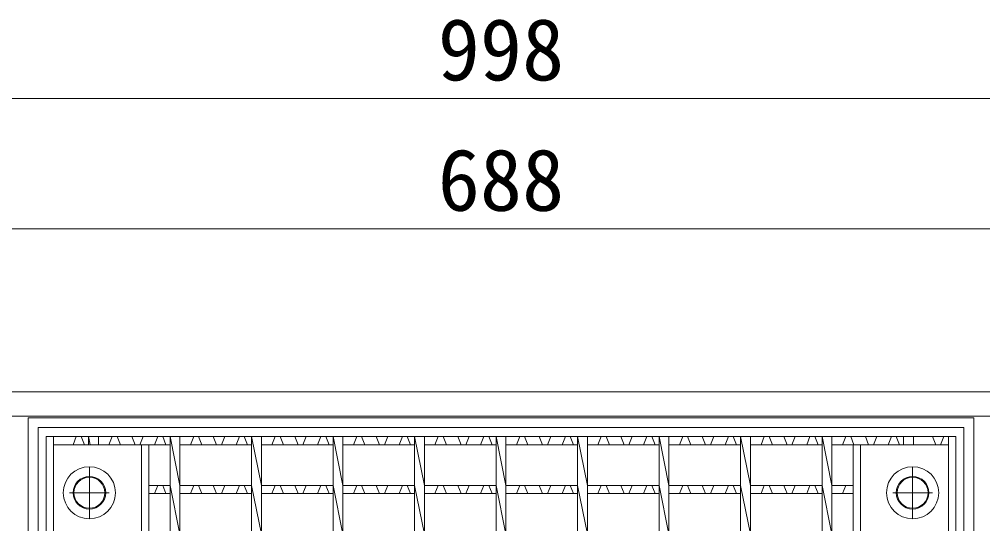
# Model space of a CAD drawing. Units: millimetres at full size. Extents: x 50430 to 75195, y 75514 to 92741.
# Drawn here: x 67637 to 68228, y 81203 to 81513 of the extents above; entities that cross this region are included whole.
import ezdxf
from ezdxf.enums import TextEntityAlignment as Align

# ---------------------------------------------------------------- set-up
doc = ezdxf.new("R2010")
doc.units = ezdxf.units.MM
doc.header["$LTSCALE"] = 25
doc.linetypes.add('USER1', pattern=[1.35, 0.75, -0.6])
doc.linetypes.add('USER2', pattern=[28.575, 19.05, -3.175, 3.175, -3.175])
for name, color, linetype, lineweight in [('寸法線', 7, 'Continuous', 9), ('本体', 2, 'Continuous', 9), ('ｲﾝｻｰﾄ', 3, 'USER1', 5), ('ｸﾞﾚｰﾁﾝｸﾞ', 7, 'USER1', 5)]:
    doc.layers.add(name, color=color, linetype=linetype, lineweight=lineweight)
doc.styles.add('ＭＳ ゴシック', font='')
doc.styles.get('ＭＳ ゴシック').set_extended_font_data('MS Gothic')

msp = doc.modelspace()

# ---------------------------------------------------------------- linework, layer by layer
at = {"layer": '寸法線'}
for p, q in [((67433.26, 81464.35), (68431.26, 81464.35)), ((67588.26, 81384.35), (68276.26, 81384.35))]:
    msp.add_line(p, q, dxfattribs=at)
at = {"layer": '寸法線', "linetype": 'USER2'}
for p, q in [((67679.76, 81238.25), (67679.76, 81206.45)), ((68184.76, 81238.25), (68184.76, 81206.45)), ((67691.88, 81222.35), (67667.63, 81222.35)), ((68172.63, 81222.35), (68196.88, 81222.35))]:
    msp.add_line(p, q, dxfattribs=at)
at = {"layer": '本体'}
msp.add_line((68431.26, 81284.35), (67433.26, 81284.35), dxfattribs=at)
at = {"layer": '本体', "lineweight": 20}
msp.add_line((68431.26, 81269.35), (67433.26, 81269.35), dxfattribs=at)
at = {"layer": 'ｲﾝｻｰﾄ', "linetype": 'Continuous'}
for centre, radius in [((67679.76, 81222.35), 16), ((68184.76, 81222.35), 16), ((67679.76, 81222.35), 10), ((67679.76, 81222.35), 9.5), ((68184.76, 81222.35), 10), ((68184.76, 81222.35), 9.5)]:
    msp.add_circle(centre, radius, dxfattribs=at)
at = {"layer": 'ｸﾞﾚｰﾁﾝｸﾞ', "linetype": 'Continuous'}
for p, q in [((67642.26, 81268.35), (67642.26, 81099.35)), ((67642.26, 81268.35), (68222.26, 81268.35)), ((68222.26, 81268.35), (68212.26, 81268.35)), ((68222.26, 81268.35), (68222.26, 81258.35)), ((68222.26, 81268.35), (68222.26, 81099.35)), ((67648.26, 81262.35), (67648.26, 81099.35)), ((67648.26, 81262.35), (68216.26, 81262.35)), ((67653.26, 81099.35), (67653.26, 81256.85)), ((67653.26, 81256.85), (68211.26, 81256.85)), ((67657.76, 81099.35), (67657.76, 81256.85)), ((67669.76, 81251.85), (67671.76, 81256.85)), ((67674.76, 81256.85), (67676.76, 81251.85)), ((67679.26, 81256.85), (67679.26, 81251.85)), ((67679.26, 81256.85), (67680.26, 81251.85)), ((67685.26, 81256.85), (67685.26, 81251.85)), ((67691.76, 81251.85), (67693.76, 81256.85)), ((67696.76, 81256.85), (67698.76, 81251.85)), ((67707.76, 81251.85), (67705.76, 81256.85)), ((67712.76, 81256.85), (67710.76, 81251.85)), ((67719.76, 81251.85), (67721.76, 81256.85)), ((67724.76, 81256.85), (67726.76, 81251.85)), ((67729.26, 81256.85), (67729.26, 81099.35)), ((67729.26, 81256.85), (67735.26, 81226.85)), ((67735.26, 81256.85), (67735.26, 81099.35)), ((67741.76, 81251.85), (67743.76, 81256.85)), ((67746.76, 81256.85), (67748.76, 81251.85)), ((67757.76, 81251.85), (67755.76, 81256.85)), ((67762.76, 81256.85), (67760.76, 81251.85)), ((67769.76, 81251.85), (67771.76, 81256.85)), ((67774.76, 81256.85), (67776.76, 81251.85)), ((67779.26, 81256.85), (67779.26, 81099.35)), ((67779.26, 81256.85), (67785.26, 81226.85)), ((67785.26, 81256.85), (67785.26, 81099.35)), ((67791.76, 81251.85), (67793.76, 81256.85)), ((67796.76, 81256.85), (67798.76, 81251.85)), ((67807.76, 81251.85), (67805.76, 81256.85)), ((67812.76, 81256.85), (67810.76, 81251.85)), ((67819.76, 81251.85), (67821.76, 81256.85)), ((67824.76, 81256.85), (67826.76, 81251.85)), ((67829.26, 81256.85), (67829.26, 81099.35)), ((67829.26, 81256.85), (67835.26, 81226.85)), ((67835.26, 81256.85), (67835.26, 81099.35)), ((67841.76, 81251.85), (67843.76, 81256.85)), ((67846.76, 81256.85), (67848.76, 81251.85)), ((67857.76, 81251.85), (67855.76, 81256.85)), ((67862.76, 81256.85), (67860.76, 81251.85)), ((67869.76, 81251.85), (67871.76, 81256.85)), ((67874.76, 81256.85), (67876.76, 81251.85)), ((67879.26, 81256.85), (67879.26, 81099.35)), ((67879.26, 81256.85), (67885.26, 81226.85)), ((67885.26, 81256.85), (67885.26, 81099.35)), ((67891.76, 81251.85), (67893.76, 81256.85)), ((67896.76, 81256.85), (67898.76, 81251.85)), ((67907.76, 81251.85), (67905.76, 81256.85)), ((67912.76, 81256.85), (67910.76, 81251.85)), ((67919.76, 81251.85), (67921.76, 81256.85)), ((67924.76, 81256.85), (67926.76, 81251.85)), ((67929.26, 81256.85), (67929.26, 81099.35)), ((67929.26, 81256.85), (67935.26, 81226.85)), ((67935.26, 81256.85), (67935.26, 81099.35)), ((67941.76, 81251.85), (67943.76, 81256.85)), ((67946.76, 81256.85), (67948.76, 81251.85)), ((67957.76, 81251.85), (67955.76, 81256.85)), ((67962.76, 81256.85), (67960.76, 81251.85)), ((67969.76, 81251.85), (67971.76, 81256.85)), ((67974.76, 81256.85), (67976.76, 81251.85)), ((67979.26, 81256.85), (67979.26, 81099.35)), ((67979.26, 81256.85), (67985.26, 81226.85)), ((67985.26, 81256.85), (67985.26, 81099.35)), ((67991.76, 81251.85), (67993.76, 81256.85)), ((67996.76, 81256.85), (67998.76, 81251.85)), ((68007.76, 81251.85), (68005.76, 81256.85)), ((68012.76, 81256.85), (68010.76, 81251.85)), ((68019.76, 81251.85), (68021.76, 81256.85)), ((68024.76, 81256.85), (68026.76, 81251.85)), ((68029.26, 81256.85), (68029.26, 81099.35)), ((68029.26, 81256.85), (68035.26, 81226.85)), ((68035.26, 81256.85), (68035.26, 81099.35)), ((68041.76, 81251.85), (68043.76, 81256.85)), ((68046.76, 81256.85), (68048.76, 81251.85)), ((68057.76, 81251.85), (68055.76, 81256.85)), ((68062.76, 81256.85), (68060.76, 81251.85)), ((68069.76, 81251.85), (68071.76, 81256.85)), ((68074.76, 81256.85), (68076.76, 81251.85)), ((68079.26, 81256.85), (68079.26, 81099.35)), ((68079.26, 81256.85), (68085.26, 81226.85)), ((68085.26, 81256.85), (68085.26, 81099.35)), ((68091.76, 81251.85), (68093.76, 81256.85)), ((68096.76, 81256.85), (68098.76, 81251.85)), ((68107.76, 81251.85), (68105.76, 81256.85)), ((68112.76, 81256.85), (68110.76, 81251.85)), ((68119.76, 81251.85), (68121.76, 81256.85)), ((68124.76, 81256.85), (68126.76, 81251.85)), ((68129.26, 81256.85), (68129.26, 81099.35)), ((68129.26, 81256.85), (68135.26, 81226.85)), ((68135.26, 81256.85), (68135.26, 81099.35)), ((68141.76, 81251.85), (68143.76, 81256.85)), ((68146.76, 81256.85), (68148.76, 81251.85)), ((68157.76, 81251.85), (68155.76, 81256.85)), ((68162.76, 81256.85), (68160.76, 81251.85)), ((68169.76, 81251.85), (68171.76, 81256.85)), ((68174.76, 81256.85), (68176.76, 81251.85)), ((68179.26, 81256.85), (68179.26, 81251.85)), ((68185.26, 81256.85), (68185.26, 81251.85)), ((68198.93, 81251.85), (68196.93, 81256.85)), ((68203.93, 81256.85), (68201.93, 81251.85)), ((68206.76, 81256.85), (68206.76, 81099.35)), ((68211.26, 81256.85), (68211.26, 81099.35)), ((68216.26, 81262.35), (68216.26, 81099.35)), ((67657.76, 81251.85), (67679.26, 81251.85)), ((67685.26, 81251.85), (67679.26, 81251.85)), ((67685.26, 81251.85), (67729.26, 81251.85)), ((67711.76, 81196.85), (67711.76, 81251.85)), ((67716.26, 81196.85), (67716.26, 81251.85)), ((67735.26, 81251.85), (67779.26, 81251.85)), ((67785.26, 81251.85), (67829.26, 81251.85)), ((67835.26, 81251.85), (67879.26, 81251.85)), ((67885.26, 81251.85), (67929.26, 81251.85)), ((67935.26, 81251.85), (67979.26, 81251.85)), ((67985.26, 81251.85), (68029.26, 81251.85)), ((68035.26, 81251.85), (68079.26, 81251.85)), ((68085.26, 81251.85), (68129.26, 81251.85)), ((68135.26, 81251.85), (68179.26, 81251.85)), ((68148.26, 81251.85), (68206.76, 81251.85)), ((68148.26, 81196.85), (68148.26, 81251.85)), ((68152.76, 81196.85), (68152.76, 81251.85)), ((67716.26, 81226.85), (67729.26, 81226.85)), ((67716.26, 81221.85), (67729.26, 81221.85)), ((67719.76, 81221.85), (67721.76, 81226.85)), ((67724.76, 81226.85), (67726.76, 81221.85)), ((67729.26, 81226.85), (67735.26, 81196.85)), ((67735.26, 81226.85), (67779.26, 81226.85)), ((67735.26, 81221.85), (67779.26, 81221.85)), ((67741.76, 81221.85), (67743.76, 81226.85)), ((67746.76, 81226.85), (67748.76, 81221.85)), ((67757.76, 81221.85), (67755.76, 81226.85)), ((67762.76, 81226.85), (67760.76, 81221.85)), ((67769.76, 81221.85), (67771.76, 81226.85)), ((67774.76, 81226.85), (67776.76, 81221.85)), ((67779.26, 81226.85), (67785.26, 81196.85)), ((67785.26, 81226.85), (67829.26, 81226.85)), ((67785.26, 81221.85), (67829.26, 81221.85)), ((67791.76, 81221.85), (67793.76, 81226.85)), ((67796.76, 81226.85), (67798.76, 81221.85)), ((67807.76, 81221.85), (67805.76, 81226.85)), ((67812.76, 81226.85), (67810.76, 81221.85)), ((67819.76, 81221.85), (67821.76, 81226.85)), ((67824.76, 81226.85), (67826.76, 81221.85)), ((67829.26, 81226.85), (67835.26, 81196.85)), ((67835.26, 81226.85), (67879.26, 81226.85)), ((67835.26, 81221.85), (67879.26, 81221.85)), ((67841.76, 81221.85), (67843.76, 81226.85)), ((67846.76, 81226.85), (67848.76, 81221.85)), ((67857.76, 81221.85), (67855.76, 81226.85)), ((67862.76, 81226.85), (67860.76, 81221.85)), ((67869.76, 81221.85), (67871.76, 81226.85)), ((67874.76, 81226.85), (67876.76, 81221.85)), ((67879.26, 81226.85), (67885.26, 81196.85)), ((67885.26, 81226.85), (67929.26, 81226.85)), ((67885.26, 81221.85), (67929.26, 81221.85)), ((67891.76, 81221.85), (67893.76, 81226.85)), ((67896.76, 81226.85), (67898.76, 81221.85)), ((67907.76, 81221.85), (67905.76, 81226.85)), ((67912.76, 81226.85), (67910.76, 81221.85)), ((67919.76, 81221.85), (67921.76, 81226.85)), ((67924.76, 81226.85), (67926.76, 81221.85)), ((67929.26, 81226.85), (67935.26, 81196.85)), ((67935.26, 81226.85), (67979.26, 81226.85)), ((67935.26, 81221.85), (67979.26, 81221.85)), ((67941.76, 81221.85), (67943.76, 81226.85)), ((67946.76, 81226.85), (67948.76, 81221.85)), ((67957.76, 81221.85), (67955.76, 81226.85)), ((67962.76, 81226.85), (67960.76, 81221.85)), ((67969.76, 81221.85), (67971.76, 81226.85)), ((67974.76, 81226.85), (67976.76, 81221.85)), ((67979.26, 81226.85), (67985.26, 81196.85)), ((67985.26, 81226.85), (68029.26, 81226.85)), ((67985.26, 81221.85), (68029.26, 81221.85)), ((67991.76, 81221.85), (67993.76, 81226.85)), ((67996.76, 81226.85), (67998.76, 81221.85)), ((68007.76, 81221.85), (68005.76, 81226.85)), ((68012.76, 81226.85), (68010.76, 81221.85)), ((68019.76, 81221.85), (68021.76, 81226.85)), ((68024.76, 81226.85), (68026.76, 81221.85)), ((68029.26, 81226.85), (68035.26, 81196.85)), ((68035.26, 81226.85), (68079.26, 81226.85)), ((68035.26, 81221.85), (68079.26, 81221.85)), ((68041.76, 81221.85), (68043.76, 81226.85)), ((68046.76, 81226.85), (68048.76, 81221.85)), ((68057.76, 81221.85), (68055.76, 81226.85)), ((68062.76, 81226.85), (68060.76, 81221.85)), ((68069.76, 81221.85), (68071.76, 81226.85)), ((68074.76, 81226.85), (68076.76, 81221.85)), ((68079.26, 81226.85), (68085.26, 81196.85)), ((68085.26, 81226.85), (68129.26, 81226.85)), ((68085.26, 81221.85), (68129.26, 81221.85)), ((68091.76, 81221.85), (68093.76, 81226.85)), ((68096.76, 81226.85), (68098.76, 81221.85)), ((68107.76, 81221.85), (68105.76, 81226.85)), ((68112.76, 81226.85), (68110.76, 81221.85)), ((68119.76, 81221.85), (68121.76, 81226.85)), ((68124.76, 81226.85), (68126.76, 81221.85)), ((68129.26, 81226.85), (68135.26, 81196.85)), ((68135.26, 81226.85), (68148.26, 81226.85)), ((68135.26, 81221.85), (68148.26, 81221.85)), ((68141.76, 81221.85), (68143.76, 81226.85))]:
    msp.add_line(p, q, dxfattribs=at)

# ---------------------------------------------------------------- texts
at = {"layer": '寸法線', "style": 'ＭＳ ゴシック'}
for s, p in [('998', (67932.26, 81494.35)), ('688', (67932.26, 81414.35))]:
    msp.add_text(s, height=37.98, dxfattribs=at).set_placement(p, align=Align.MIDDLE_CENTER)

doc.saveas('drawing.dxf')
